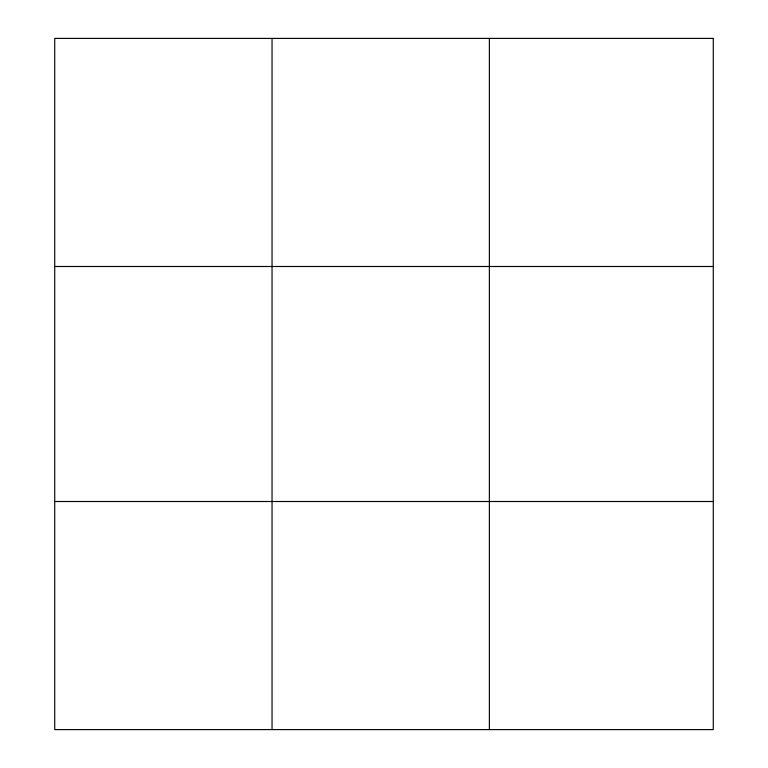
<?xml version="1.0" encoding="UTF-8"?>
<svg xmlns="http://www.w3.org/2000/svg" width="768" height="768" viewBox="0 0 768 768"><rect width="100%" height="100%" fill="white"/><g stroke="black" fill="none" stroke-linecap="round" stroke-linejoin="round"><path stroke-width="1.15" d="M272.045 38.4L272.045 729.6M489.37 38.4L489.37 729.6M54.72 266.496L713.28 266.496M54.72 501.504L713.28 501.504M713.28 38.4L713.28 729.6L54.72 729.6L54.72 38.4L713.28 38.4"/></g></svg>
